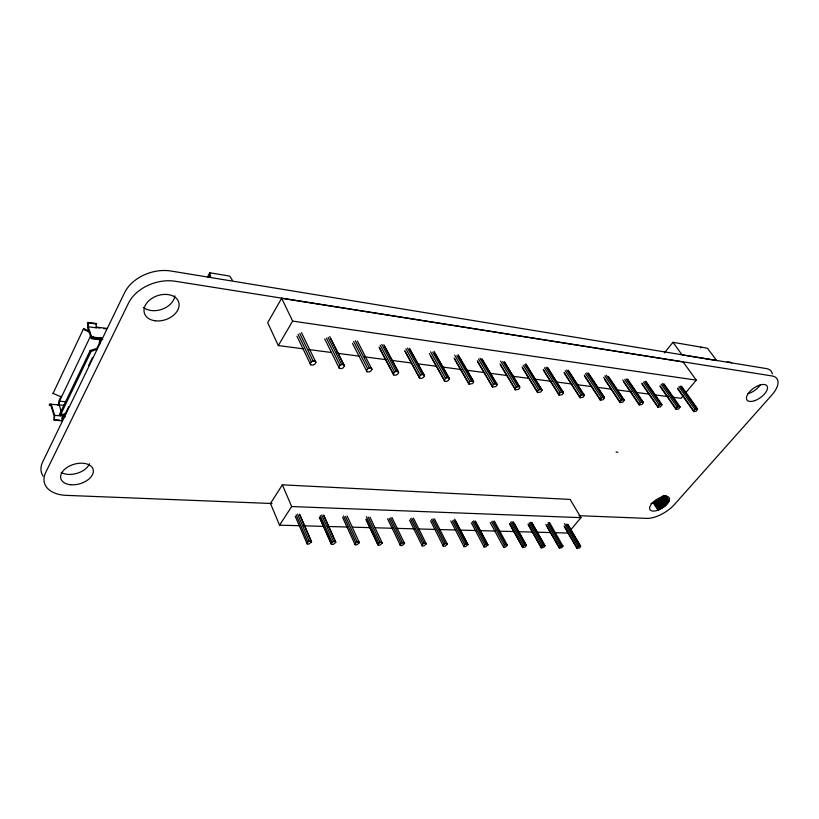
<?xml version="1.0" encoding="UTF-8"?>
<svg xmlns="http://www.w3.org/2000/svg" width="819" height="819" viewBox="0 0 819 819"><rect width="100%" height="100%" fill="white"/><g stroke="black" fill="none" stroke-linecap="round" stroke-linejoin="round"><path stroke-width="1.23" d="M88.124 326.771L96.304 327.815L96.089 323.485L87.92 322.42L87.52 327.385L91.37 338.534L101.669 339.373L101.546 338.032L91.708 337.141L88.124 326.771L87.92 322.42M99.58 339.537L99.273 343.386L96.908 348.392L97.205 349.263L91.114 351.402L60.217 415.622L59.326 414.752L90.182 350.501L96.908 348.392M99.805 343.908L100.153 339.486M54.259 420.188L54.085 415.909L50.911 405.477L49.488 405.446L49.386 404.146L51.228 404.176L54.648 415.387L54.259 420.188L62.275 420.812L62.654 416.032L61.968 413.8M58.692 404.852L59.029 400.655L61.241 396.212M61.271 411.568L59.193 404.862L59.49 401.197L90.868 335.38M61.998 417.782L62.275 420.812M669.215 500.706A11.292 5.16 -32 0 0 661.721 496.979A11.292 5.16 -32 0 0 649.774 507.033A11.292 5.16 -32 0 0 657.964 510.176L664.69 506.347L668.713 501.791L669.215 500.706L665.786 495.454M61.486 397.01L53.051 393.427L83.64 328.532L89.384 331.224M68.745 406.633L65.981 412.346L66.257 413.216L60.217 415.622M88.626 365.52L92.486 357.524M65.52 413.278L64.117 416.093L62.654 416.032M53.051 393.427L53.44 392.69M207.494 277.047L209.746 272.768L229.678 276.085L232.381 280.272M208.958 277.518L210.084 275.379L209.746 272.768M83.64 328.532L83.262 329.238L90.162 332.473M685.851 392.567L696.273 380.149L683.138 361.967L281.654 298.3L267.69 322.706L278.317 345.557L303.644 348.874M278.317 345.557L292.639 321.089L281.654 298.3M315.909 362.367L315.366 361.261L313.093 360.974L311.363 361.803L310.186 363.738L310.729 364.834L313.001 365.11L314.721 364.291L315.909 362.367L301.474 332.596M343.908 364.813L341.707 364.537L340.008 365.356L338.82 367.25L339.332 368.335L341.523 368.601L343.212 367.792L344.4 365.898L329.719 336.548M570.485 530.159L580.978 517.649L570.116 499.416L282.36 484.828L270.475 503.46L279.535 525.174L299.959 525.726M367.711 368.785L366.513 370.649L366.973 371.703L369.103 371.969L370.761 371.171L371.959 369.318L371.498 368.253L369.379 367.987L367.711 368.785L353.644 341.513M279.535 525.174L291.677 506.551L282.36 484.828M393.724 374.969L393.304 373.935L394.512 372.113L396.14 371.324L398.198 371.58L398.618 372.614L397.41 374.437L395.782 375.225L393.724 374.969L379.463 348.075M311.568 541.83L311.107 541.072L309.172 541.042L306.716 543.222L307.186 543.97L309.111 544L311.568 541.83L299.959 514.936M419.615 378.132L419.226 377.119L420.444 375.327L422.051 374.549L424.037 374.795L424.426 375.819L423.208 377.61L421.611 378.378L419.615 378.132L405.129 351.597M331.071 543.642L333.507 541.492L335.38 541.523L335.81 542.26L333.374 544.41L331.511 544.379L319.308 517.055M444.697 381.204L444.338 380.2L445.556 378.439L447.133 377.672L449.068 377.917L449.416 378.921L448.188 380.671L446.621 381.439L444.697 381.204L430.374 355.661M359.377 542.69L358.978 541.963L357.156 541.922L354.729 544.051L355.139 544.778L356.961 544.809L359.377 542.69L347.143 516.021M468.99 384.162L468.673 383.19L469.891 381.459L473.31 380.937L473.628 381.92L472.399 383.65L468.99 384.162L454.494 358.957M377.733 544.44L380.149 542.352L381.92 542.383L382.289 543.099L379.883 545.188L378.112 545.157L365.909 519.226M492.547 387.039L492.25 386.087L493.488 384.377L496.826 383.865L497.113 384.828L495.874 386.527L492.547 387.039L477.62 361.722M404.576 543.499L404.228 542.792L402.508 542.762L400.112 544.83L400.46 545.536L402.18 545.556L404.576 543.499L391.943 517.475M515.397 389.834L515.131 388.892L516.369 387.213L519.625 386.701L519.881 387.653L518.642 389.322L515.397 389.834L500.327 364.834M422.911 543.836L421.877 545.198L422.205 545.894L423.884 545.925L426.259 543.898L425.941 543.192L424.262 543.161L422.911 543.836L410.503 518.796M537.561 392.536L537.325 391.615L538.564 389.967L541.748 389.465L541.973 390.387L540.735 392.035L537.561 392.536L522.358 367.854M444.103 544.215L443.069 545.567L443.376 546.253L445.004 546.273L447.358 544.277L447.061 543.581L445.434 543.56L444.103 544.215L431.552 519.492M559.08 395.167L558.875 394.256L560.114 392.639L563.216 392.137L563.421 393.048L562.182 394.666L559.08 395.167L543.478 370.342M467.639 543.97L464.742 544.584L463.984 546.59L465.571 546.621L467.915 544.645L454.688 519.123M579.985 397.727L579.801 396.826L581.04 395.229L584.08 394.738L584.254 395.628L583.015 397.225L579.985 397.727L564.281 373.198M487.674 544.338L484.838 544.952L484.049 546.928L485.595 546.959L487.929 545.004L475.194 520.915M600.296 400.204L601.371 397.758L604.34 397.256L603.255 399.703L600.296 400.204L584.49 375.982M504.422 545.3L503.613 547.256L505.118 547.276L507.432 545.352L507.207 544.696L505.692 544.666L504.422 545.3L491.605 521.683M620.034 402.61L621.13 400.204L624.037 399.713L622.931 402.119L620.034 402.61L604.555 379.299M664.404 352.897L672.952 342.301L707.473 348.239L716.645 360.555L682.094 354.903L672.952 342.301M522.676 547.573L523.505 545.649L526.228 545.044L525.399 546.979L522.676 547.573L509.797 524.252M639.229 404.955L640.345 402.59L643.191 402.098L642.065 404.473L639.229 404.955L623.679 381.92M700.511 347.85L701.095 347.133M541.267 547.88L542.117 545.986L544.789 545.393L543.929 547.297L541.267 547.88L528.296 524.836M657.892 407.238L659.039 404.903L661.824 404.422L660.677 406.756L657.892 407.238L641.994 384.039M683.445 395.434L681.039 398.3L672.174 397.143M651.003 503.46A11.241 5.201 -32 0 0 653.234 502.815L658.548 500.04L662.766 496.171L667.557 503.511M559.387 548.187L560.257 546.304L562.888 545.72L562.008 547.604L559.387 548.187L546.713 526.064M676.064 409.459L677.231 407.156L679.954 406.674L678.787 408.978L676.064 409.459L660.104 386.527M577.078 548.484L577.968 546.631L580.538 546.048L579.647 547.901L577.078 548.484L564.322 526.617M693.754 411.619L694.932 409.357L697.593 408.876L696.416 411.138L693.754 411.619L677.743 388.953M91.37 338.534L101.669 339.373M101.546 338.032L99.928 338.155L100.194 338.923L102.713 339.23M57.34 404.832L59.193 404.862M303.788 525.829L324.222 526.392M328.05 526.494L347.195 527.016M352.303 527.16L370.178 527.641M375.286 527.784L393.161 528.275M396.99 528.378L414.864 528.869M418.693 528.972L435.288 529.422M439.117 529.524L455.722 529.985M459.551 530.088L476.146 530.538M479.975 530.64L495.3 531.06M499.129 531.162L514.445 531.582M518.273 531.695L532.319 532.074M537.428 532.217L550.194 532.565M555.302 532.698L568.069 533.046M291.677 506.551L580.978 517.649M64.23 417.403L62.336 417.332L64.844 417.526M272.082 503.521L66.257 495.362A33.579 20.352 -15.9 0 1 45.7 472.481L128.542 303.05A36.067 25.328 -18.3 0 1 175.143 281.245L772.01 375.941A24.498 11.62 -35.3 0 1 771.764 395.127L674.477 504.463A22.584 10.319 -32 0 1 646.672 518.376L578.91 515.683M53.788 419.615L59.511 420.065M54.648 415.387L65.203 416.236M50.522 404.238L64.251 405.303M59.49 401.197L65.807 401.75M91.708 337.141L97.574 337.868M97.574 327.702L99.959 328.009M103.542 328.47L106.06 328.788M107.309 328.491L96.038 327.047L96.304 327.815M308.712 349.539L331.511 352.518M336.568 353.184L359.367 356.173M364.435 356.838L385.964 359.654M392.291 360.483L411.292 362.971M417.629 363.8L436.619 366.288M441.687 366.953L461.947 369.604M467.014 370.27L484.746 372.594M489.813 373.259L507.545 375.583M512.612 376.238L529.074 378.398M534.142 379.064L551.863 381.388M555.671 381.879L572.133 384.039M577.2 384.705L591.123 386.527M597.461 387.356L611.394 389.179M617.721 390.008L631.654 391.84M635.452 392.332L649.385 394.154M654.453 394.819L668.376 396.642M88.432 322.921L96.611 323.986M292.639 321.089L696.273 380.149M616.072 451.904L617.925 452.293M90.182 350.501L91.114 351.402M681.521 386.23L697.593 408.876M681.592 387.059L683.056 389.117M684.52 391.175L691.082 400.43M692.546 402.487L696.928 408.661M680.159 386.046L696.232 408.712M678.879 386.681L694.932 409.357M677.671 388.134L693.693 410.81M663.922 383.773L679.954 406.674M664.014 384.613L675.655 401.259M677.118 403.337L680.026 407.504M662.52 383.579L678.552 406.5M661.22 384.224L677.231 407.156M660.012 385.698L675.982 408.63M645.843 381.244L661.824 404.422M645.956 382.094L661.916 405.262M644.707 381.48L660.38 404.238M643.386 382.125L659.039 404.903M641.871 383.19L657.8 406.398M627.569 379.084L643.191 402.098M627.702 379.944L635.503 391.451M636.916 393.54L640.468 398.771M641.881 400.86L643.304 402.948M626.095 378.88L641.707 401.914M624.754 379.535L640.345 402.59M622.839 380.006L639.107 404.105M608.486 376.423L624.037 399.713M610.759 380.477L614.291 385.769M615.704 387.878L624.17 400.583M606.265 375.153L622.522 399.529M604.903 375.819L621.13 400.204M603.695 377.364L619.891 401.75M588.462 373.065L604.34 397.256M588.636 373.955L604.494 398.136M586.906 372.85L602.774 397.061M585.524 373.525L601.371 397.758M665.56 495.997L668.99 501.238M664.598 495.505L668.713 501.791M664.27 496.068L668.386 502.364M663.206 495.597L667.997 502.938M584.316 375.092L600.132 399.324M662.284 496.754L667.065 504.094M661.752 497.328L666.533 504.668M661.179 497.891L665.96 505.241M660.575 498.454L665.345 505.794M659.919 498.996L664.69 506.347M659.244 499.529L664.014 506.869M658.548 500.04L663.308 507.381M657.821 500.532L662.571 507.872M657.073 500.993L661.824 508.333M656.316 501.423L661.066 508.773M655.548 501.822L660.288 509.172M654.77 502.19L659.52 509.541M654.002 502.518L658.742 509.879M568.294 370.239L584.08 394.738M568.488 371.15L581.51 391.369M582.882 393.499L584.254 395.628M653.234 502.815L657.964 510.176M566.697 370.024L582.463 394.533M565.284 370.7L581.04 395.229M564.076 372.297L579.801 396.826M547.542 367.342L563.216 392.137M547.757 368.263L563.421 393.048M545.894 367.107L561.568 391.932M544.471 367.803L560.114 392.639M543.263 369.42L558.875 394.256M525.798 363.728L541.748 389.465M526.709 365.745L541.973 390.387M524.764 364.568L540.038 389.25M523.321 365.274L538.564 389.967M522.112 366.912L537.325 391.615M504.473 361.732L519.625 386.701M504.739 362.694L519.226 386.568M502.723 361.486L517.864 386.486M500.593 361.118L516.369 387.213M500.051 363.871L515.131 388.892M481.818 358.568L496.826 383.865M482.115 359.551L497.113 384.828M480.016 358.323L495.014 383.64M478.521 359.05L493.488 384.377M477.323 360.749L492.25 386.087M567.731 524.201L580.538 546.048M567.905 524.836L580.691 546.672M566.379 524.15L579.176 546.027M564.547 523.648L577.968 546.631M564.158 525.982L576.914 547.86M458.097 354.668L473.31 380.937M459.06 356.756L473.628 381.92M456.879 355.507L471.447 380.702M454.719 355.149L469.891 381.459M549.518 522.512L563.062 546.355M454.156 357.975L468.673 383.19M548.126 522.461L561.486 545.7M547.553 524.17L560.257 546.304M545.894 524.314L559.213 547.553M531.766 522.358L544.789 545.393M531.961 523.013L544.983 546.038M434.029 351.3L449.068 377.917M435.022 353.419L449.416 378.921M530.333 522.317L543.355 545.362M432.749 352.15L447.133 377.672M529.115 522.921L542.117 545.986M528.091 524.18L541.062 547.246M430.569 351.781L445.556 378.439M429.381 353.542L444.338 380.2M513.298 521.744L526.228 545.044M514.137 523.515L525.829 544.594M511.834 521.693L524.764 545.024M510.595 522.307L523.505 545.649M509.572 523.587L522.461 546.928M409.459 348.3L424.037 374.795M409.858 349.324L424.426 375.819M407.493 348.024L422.051 374.549M405.907 348.781L420.444 375.327M404.729 350.573L419.226 377.119M494.369 521.109L507.432 545.352M492.874 521.058L505.692 544.666M490.223 522.522L503.613 547.256M383.845 344.717L398.198 371.58M384.275 345.772L398.618 372.614M381.808 344.43L396.14 371.324M475.46 521.59L487.929 545.004M380.2 345.208L394.512 372.113M473.658 520.864L486.128 544.307M472.379 521.498L484.838 544.952M379.023 347.031L393.304 373.935M471.365 522.809L484.049 546.928M455.559 520.945L467.915 544.645M453.695 520.198L466.052 543.939M452.395 520.833L464.742 544.584M450.798 521.038L463.984 546.59M357.381 341.021L371.959 369.318M355.282 340.735L369.379 367.987M352.477 343.366L366.973 371.703M434.49 518.898L447.358 544.277M432.872 518.847L445.434 543.56M430.548 520.843L443.376 546.253M330.794 338.769L344.4 365.898M328.112 337.377L341.707 364.537M326.443 338.165L340.008 365.356M324.723 338.923L339.332 368.335M413.503 518.192L426.259 543.898M411.834 518.14L424.262 543.161M409.5 520.167L422.205 545.894M390.468 517.884L402.508 542.762M299.785 333.425L313.093 360.974M389.107 518.55L401.136 543.437M387.571 518.806L400.46 545.536M298.085 334.234L311.363 361.803M296.939 336.159L310.729 364.834M370.024 517.198L382.289 543.099M368.274 517.137L380.149 542.352M366.359 516.666L378.757 543.038M366.288 519.952L378.112 545.157M345.464 516.379L357.156 541.922M343.53 515.898L355.743 542.618M342.547 517.332L355.139 544.778M323.996 515.735L335.81 542.26M323.556 514.977L335.38 541.523M321.703 514.916L333.507 541.492M320.28 515.612L332.074 542.198M319.748 517.803L331.511 544.379M210.084 275.379L210.678 276.709M299.488 514.168L311.107 541.072M297.584 514.097L309.172 541.042M296.14 514.803L307.709 541.758M295.178 516.277L307.186 543.97M93.315 337.018L93.438 338.37M174.877 295.792A17.905 12.694 -18.1 0 1 162.326 309.162A17.905 12.694 -18.1 0 1 143.509 307.401M760.38 384.756A12.193 5.846 -35.4 0 1 747.501 393.816M89.517 463.728A16.687 10.217 -15.7 0 1 77.232 473.28A16.687 10.217 -15.7 0 1 61.251 472.45M772.317 373.986A24.386 11.701 -35.4 0 0 766.328 368.581L170.905 271.017A35.821 25.399 -18.1 0 0 124.611 292.649L42.66 461.967A33.374 20.434 -15.7 0 0 43.12 476.115M727.159 362.09A13.923 6.941 -35.3 0 1 731.695 362.827M155.149 320.792A18.028 12.664 -18.3 0 0 178.921 302.958A18.028 12.664 -18.3 0 0 150.583 299.273A18.028 12.664 -18.3 0 0 155.149 320.792M754.739 400.655A12.254 5.805 -35.3 0 0 767.024 385.954A12.254 5.805 -35.3 0 0 749.18 392.27A12.254 5.805 -35.3 0 0 754.739 400.655M70.567 484.715A16.789 10.176 -15.9 0 0 93.253 469.891A16.789 10.176 -15.9 0 0 67.158 467.383A16.789 10.176 -15.9 0 0 70.567 484.715"/></g></svg>
